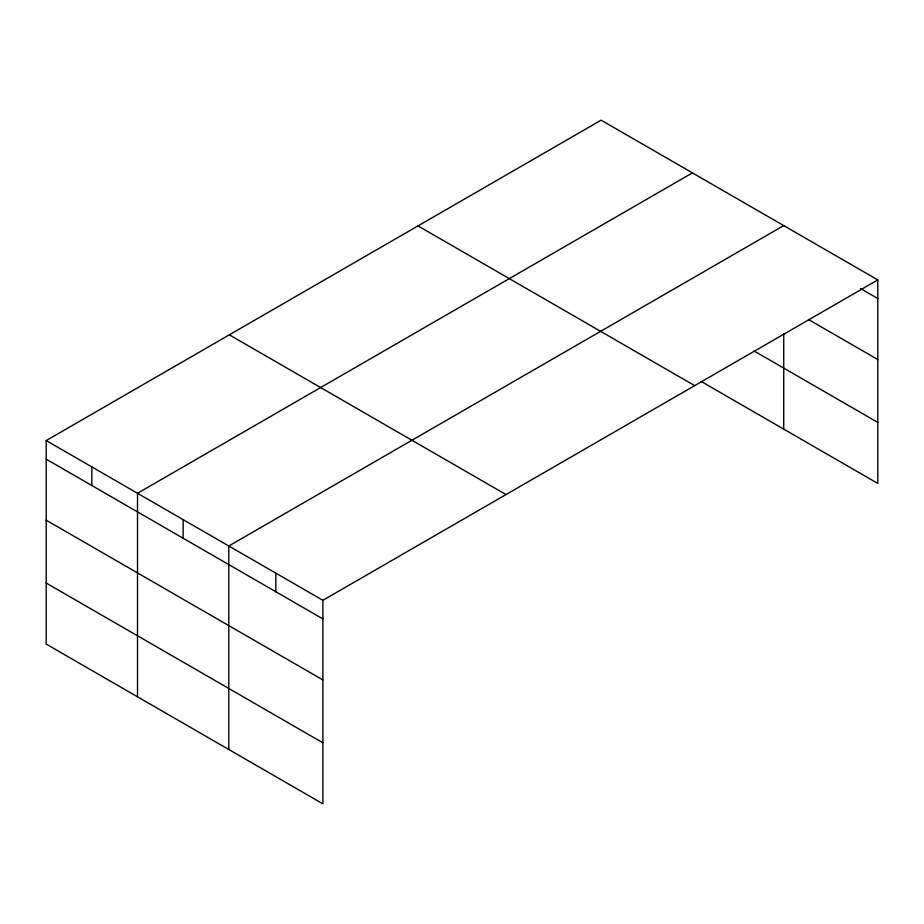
<?xml version="1.0" encoding="UTF-8"?>
<svg xmlns="http://www.w3.org/2000/svg" width="924" height="924" viewBox="0 0 924 924"><rect width="100%" height="100%" fill="white"/><g stroke="black" fill="none" stroke-linecap="round" stroke-linejoin="round"><path stroke-width="1.39" d="M877.8 279.914L322.88 600.3L322.88 803.822L46.2 644.086L46.2 440.563L601.12 120.178L877.8 279.914L877.8 483.437L701.062 381.404M692.423 172.892L137.503 493.277L137.503 696.8M783.725 225.606L228.805 545.992L228.805 749.514M860.475 288.519L877.8 298.521M808.488 319.531L877.8 359.54M754.123 351.005L877.8 422.418M417.994 225.906L694.675 385.643M229.325 334.834L506.006 494.571M46.2 440.563L322.88 600.3M46.2 459.17L322.88 618.907M46.2 520.189L322.88 679.925M46.2 583.056L322.88 742.804M783.725 333.807L783.725 429.129M275.837 573.146L275.837 591.753M183.16 519.635L183.16 538.242M91.857 466.92L91.857 485.527"/></g></svg>
